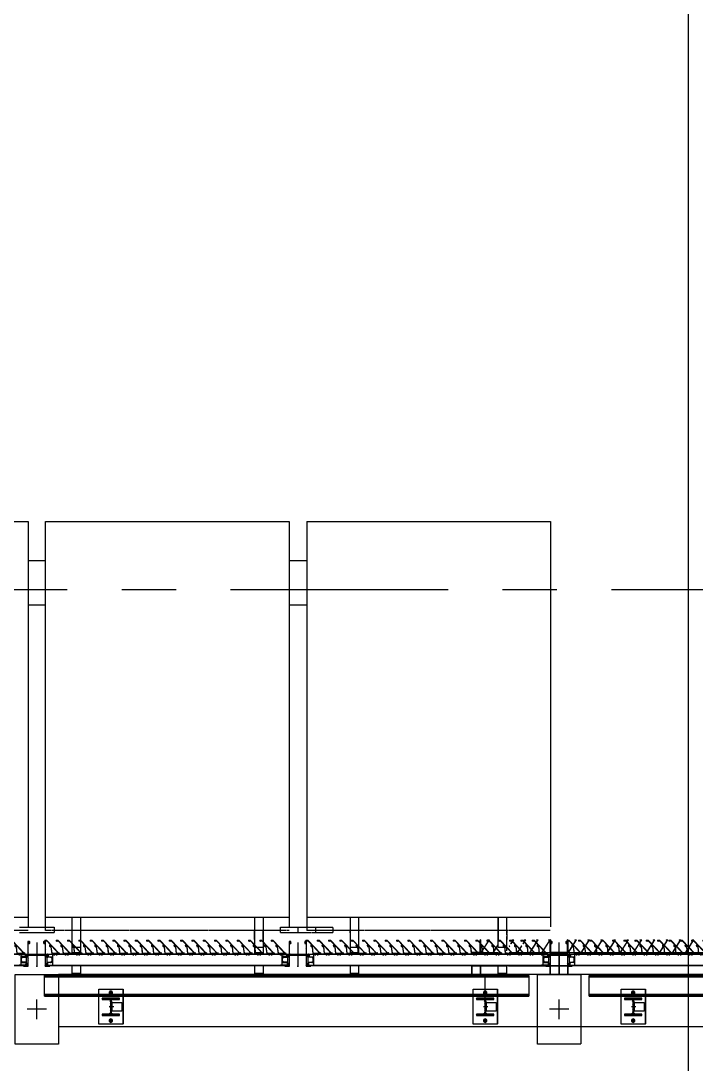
# Model space of a CAD drawing. Header units: millimetres. Extents: x 2519235 to 7246330, y 25937 to 201821.
# Drawn here: x 2649712 to 2653590, y 137270 to 143262 of the extents above; entities that cross this region are included whole.
import ezdxf
from ezdxf.enums import TextEntityAlignment as Align

# ---------------------------------------------------------------- set-up
doc = ezdxf.new("R2010")
doc.units = ezdxf.units.MM
doc.set_wipeout_variables(frame=1)
for name, pattern in [('CENTER', [50.8, 31.75, -6.35, 6.35, -6.35]), ('DXK_LINE_DOT2', [3.9198, 1.9599, -1.9599]), ('HIDDEN2', [4.7625, 3.175, -1.5875]), ('TA_GL_005.00000', [13.75, 5, -1.25, 1.25, -1.25, 5]), ('Xref-PLAN-106.940$0$HIDDEN2', [4.7625, 3.175, -1.5875])]:
    doc.linetypes.add(name, pattern=pattern)
for name, color, linetype in [('000 - 0_HIDE_OBJ_FRAMING_DEF_SUB_1', 7, 'Continuous'), ('000 - 0_SYM_DWG_GRID-BUBBLE_MAIN_COLOR_1', 7, 'Continuous'), ('000 - 0_SYM_DWG_GRIDLINE_MAIN_COLOR_251', 7, 'Continuous'), ('000 - EXISTING_CANOPY_MAIN_COLOR_1', 7, 'Continuous'), ('010 - ASPG_ACCESSORIES_MAIN_COLOR_1', 7, 'Continuous'), ('010 - ASPG_EXTR_DEF_SUB', 7, 'Continuous'), ('010 - ASPG_EXTR_MAIN_COLOR_2', 7, 'Continuous'), ('010 - ASPG_FASTERN_DEF_SUB', 7, 'Continuous'), ('010 - ASPG_FRAMING_CUT_COLOR_4', 7, 'Continuous'), ('010 - ASPG_FRAMING_DEF_SUB', 7, 'Continuous'), ('010 - ASPG_FRAMING_HATCH_', 7, 'Continuous'), ('010 - ASPG_FRAMING_MAIN_COLOR_2', 7, 'Continuous'), ('010 - ASPG_FRAMING_SUB_COLOR_2', 7, 'Continuous'), ('010 - ASPG_FRAMING_WIPEOUT_', 7, 'Continuous'), ('_BOLT-M10', 7, 'Continuous'), ('_C-SC', 7, 'Continuous'), ('_Hatch', 7, 'Continuous'), ('_LOUVER-SB', 7, 'Continuous'), ('A-GENM', 7, 'Continuous'), ('A-GLAZ-CURT', 7, 'Continuous'), ('BOLT & SCREW', 7, 'Continuous'), ('Center Line', 7, 'CENTER'), ('Xref-PLAN-106.940$0$_C400-250', 7, 'Continuous'), ('Xref-PLAN-106.940$0$_Col-BOTTOM', 7, 'Xref-PLAN-106.940$0$HIDDEN2'), ('Xref-PLAN-106.940$0$_PP-Dim', 7, 'Continuous')]:
    doc.layers.add(name, color=color, linetype=linetype)
doc.layers.add('12-GRID', color=7, linetype='CENTER', lineweight=13)
doc.layers.add('SCREW', color=7, linetype='Continuous', lineweight=5)
doc.styles.add('Arial', font='arial.ttf', dxfattribs={"height": 300})
doc.styles.add('TA', font='', dxfattribs={"height": 4.5})
doc.styles.get('TA').set_extended_font_data('Cordia New')
pattern_1 = [(270, (1257419.24324, -520041.6224), (0.65495992507, -1.1344238721), [0.7562825814, -1.5125651628]), (30, (1257419.24324, -520041.6224), (0.65495992936, 1.1344238696), [0.7562825814, -1.5125651628]), (330, (1257419.24324, -520041.6224), (1.30991985442, -2.48e-09), [-1.5125651628, 0.7562825814])]
pattern_2 = [(315, (1257419.4929, -520021.6224), (1.3369313545, 1.3369313545), []), (45, (1257419.4929, -520021.6224), (-1.3369313545, 1.3369313545), [])]
pattern_3 = [(270, (1257419.4425, -520043.9224), (0.65495992507, -1.1344238721), [0.7562825814, -1.5125651628]), (30, (1257419.4425, -520043.9224), (0.65495992936, 1.1344238696), [0.7562825814, -1.5125651628]), (330, (1257419.4425, -520043.9224), (1.30991985442, -2.48e-09), [-1.5125651628, 0.7562825814])]
pattern_4 = [(315, (1257419.1929, -520023.9224), (1.3369313545, 1.3369313545), []), (45, (1257419.1929, -520023.9224), (-1.3369313545, 1.3369313545), [])]

# ---------------------------------------------------------------- blocks, each defined once
blk = doc.blocks.new('*U364')
at = {"color": 7}
for p, q in [((2530.7, -25), (-97.1, -25)), ((-97.1, -144.9), (-97.1, -25)), ((-97.1, -30.1), (2530.7, -30.1)), ((-97.1, -35.4), (2530.7, -35.4)), ((2530.7, -25), (2530.7, -144.9)), ((-97.1, -134.5), (2530.7, -134.5)), ((-97.1, -139.6), (2530.7, -139.6)), ((-97.1, -144.9), (2530.7, -144.9))]:
    blk.add_line(p, q, dxfattribs=at)
at = {"layer": 'Defpoints', "color": 7}
for p, q in [((6.4, -6.4), (-6.4, 6.4)), ((-6.4, -6.4), (6.4, 6.4)), ((0, 0), (0, -144.9))]:
    blk.add_line(p, q, dxfattribs=at)
blk = doc.blocks.new('_C-SC')
at = {"layer": '_Hatch'}
h = blk.add_hatch(dxfattribs=at)
h.set_pattern_fill('STEEL', scale=1.5)
h.set_pattern_definition([(45, (-1941.0177, -2436.031), (-3.367596, 3.367596), []), (45, (-1941.0177, -2433.6497), (-3.367596, 3.367596), [])])
h.paths.add_polyline_path([(3, 67), (3, 3, 0.414214), (13, -7), (50, -7), (50, -15), (-50, -15), (-50, -7), (-13, -7, 0.414214), (-3, 3), (-3, 67, 0.414214), (-13, 77), (-50, 77), (-50, 85), (50, 85), (50, 77), (13, 77, 0.414214)])
at = {"color": 7, "linetype": 'Continuous'}
for p, q in [((70, 135), (-70, 135)), ((-70, 135), (-70, -25)), ((70, 135), (70, -25))]:
    blk.add_line(p, q, dxfattribs=at)
at = {"color": 7, "linetype": 'DXK_LINE_DOT2'}
for p, q in [((-70, 135), (-70, -25)), ((70, 135), (-70, 135)), ((70, -25), (70, 135))]:
    blk.add_line(p, q, dxfattribs=at)
at = {"color": 7, "linetype": 'HIDDEN2'}
for p, q in [((-70, -25), (-70, -65)), ((-70, -30.1), (-70, -65)), ((70, -65), (70, -25)), ((70, -30.1), (70, -65)), ((-70, -65), (70, -65)), ((-70, -65), (70, -65))]:
    blk.add_line(p, q, dxfattribs=at)
at = {"color": 7}
blk.add_lwpolyline([(-50, 85), (50, 85), (50, 77), (13, 77, 0.414214), (3, 67), (3, 3, 0.414214), (13, -7), (50, -7), (50, -15), (-50, -15), (-50, -7), (-13, -7, 0.414214), (-3, 3), (-3, 67, 0.414214), (-13, 77), (-50, 77)], format="xyb", close=True, dxfattribs=at)
for points in [[(63, 60), (3, 60), (3, 10), (63, 10)], [(63, 60), (8, 60), (8, 10), (63, 10)]]:
    blk.add_lwpolyline(points, close=True, dxfattribs=at)
at = {"layer": '_BOLT-M10', "color": 7}
for p, q in [((0, 128.1), (0, 101.9)), ((-11.7, 115), (11.7, 115)), ((16, 35), (-10, 35)), ((3, 42), (-3, 42)), ((3, 28), (-3, 28)), ((8, 42), (3, 42)), ((8, 28), (3, 28))]:
    blk.add_line(p, q, dxfattribs=at)
blk.add_lwpolyline([(-8, 110.4), (0, 105.8), (8, 110.4), (8, 119.6), (0, 124.2), (-8, 119.6)], close=True, dxfattribs=at)
for radius in [10, 6.93]:
    blk.add_circle((0, 115), radius, dxfattribs=at)
at = {"layer": 'Defpoints', "color": 7}
for p, q in [((6.4, -6.4), (-6.4, 6.4)), ((-6.4, -6.4), (6.4, 6.4))]:
    blk.add_line(p, q, dxfattribs=at)
at = {"layer": 'Defpoints', "color": 7, "linetype": 'HIDDEN2'}
for p, q in [((-11.7, -45), (11.7, -45)), ((0, -58.1), (0, -31.9))]:
    blk.add_line(p, q, dxfattribs=at)
blk.add_lwpolyline([(-8, -40.4), (0, -35.8), (8, -40.4), (8, -49.6), (0, -54.2), (-8, -49.6)], close=True, dxfattribs=at)
for radius in [10, 6.93]:
    blk.add_circle((0, -45), radius, dxfattribs=at)
blk = doc.blocks.new('DPA_CP_Entrance Louver Grill Vertical - Louver Grill Vertical Z-27946342-ENTRANCE 1 - LOWER ROOF LEVEL PLAN')
at = {"layer": '000 - 0_HIDE_OBJ_FRAMING_DEF_SUB_1', "color": 7, "lineweight": 35}
for p, q in [((-700, 200), (-702, 200)), ((-702, 200), (-702, 127)), ((-700, 125), (-700, 200)), ((702, 200), (700, 200)), ((700, 200), (700, 125)), ((702, 127), (702, 200)), ((-702, 127), (-750, 127)), ((-750, 127), (-750, 125)), ((-750, 125), (-700, 125)), ((700, 125), (750, 125)), ((750, 127), (702, 127)), ((750, 125), (750, 127)), ((-700, 50), (-750, 50)), ((-750, 50), (-750, 0.1)), ((-700, 0.1), (-700, 50)), ((750, 50), (700, 50)), ((700, 50), (700, 0)), ((700, 0), (750, 0)), ((750, 0), (750, 50))]:
    blk.add_line(p, q, dxfattribs=at)
at = {"layer": '000 - 0_HIDE_OBJ_FRAMING_DEF_SUB_1', "color": 7}
for p, q in [((-750, 50), (-750, 125)), ((750, 125), (-750, 125)), ((750, 125), (750, 50)), ((750, 50), (-750, 50))]:
    blk.add_line(p, q, dxfattribs=at)
blk = doc.blocks.new('DPA_CP_Entrance Louver Grill Vertical - Louver Grill Vertical Z-27954336-ENTRANCE 1 - LOWER ROOF LEVEL PLAN')
at = {"layer": '000 - 0_HIDE_OBJ_FRAMING_DEF_SUB_1', "color": 7}
for p, q in [((-200, 200), (-202, 200)), ((-202, 200), (-202, 127)), ((-202, 127), (-202, 200)), ((-202, 200), (-200, 200)), ((-200, 125), (-200, 200)), ((-200, 200), (-200, 125)), ((202, 200), (200, 200)), ((200, 200), (200, 125)), ((200, 125), (200, 200)), ((200, 200), (202, 200)), ((202, 127), (202, 200)), ((202, 200), (202, 127)), ((-202, 127), (-250, 127)), ((-250, 127), (-250, 125)), ((-250, 125), (-250, 127)), ((-250, 127), (-202, 127)), ((-250, 125), (-200, 125)), ((-200, 125), (-250, 125)), ((-250, 50), (-250, 125)), ((-250, 125), (-250, 50)), ((-99.2, 125), (-250, 125)), ((-99.2, 125), (-250, 125)), ((-250, 50), (-250, 125)), ((-250, 125), (-250, 50)), ((-99.2, 125), (-250, 125)), ((-99.2, 125), (-250, 125)), ((250, 125), (-36.3, 125)), ((250, 125), (-36.3, 125)), ((250, 125), (-36.3, 125)), ((250, 125), (-36.3, 125)), ((200, 125), (250, 125)), ((250, 125), (200, 125)), ((250, 127), (202, 127)), ((202, 127), (250, 127)), ((250, 125), (250, 127)), ((250, 127), (250, 125)), ((250, 50), (250, 125)), ((250, 125), (250, 50)), ((250, 50), (250, 125)), ((250, 125), (250, 50)), ((-250, 50), (-250, 0)), ((-200, 50), (-250, 50)), ((-250, 50), (-200, 50)), ((-250, 0), (-250, 50)), ((-250, 50), (-99.2, 50)), ((-99.2, 50), (-250, 50)), ((-250, 50), (-49.2, 50)), ((-49.2, 50), (-250, 50)), ((-250, 0), (-200, 0)), ((-200, 0), (-250, 0)), ((-200, 0), (-200, 50)), ((-200, 50), (-200, 0)), ((-39.2, 50), (250, 50)), ((250, 50), (-39.2, 50)), ((-39.2, 50), (250, 50)), ((250, 50), (-39.2, 50)), ((200, 50), (200, 0)), ((250, 50), (200, 50)), ((200, 50), (250, 50)), ((200, 0), (200, 50)), ((200, 0), (250, 0)), ((250, 0), (200, 0)), ((250, 0), (250, 50)), ((250, 50), (250, 0))]:
    blk.add_line(p, q, dxfattribs=at)
blk = doc.blocks.new('DPA_CP_Entrance Louver Grill Vertical - Louver Grill Vertical Z-27954203-ENTRANCE 1 - LOWER ROOF LEVEL PLAN')
at = {"layer": '000 - 0_HIDE_OBJ_FRAMING_DEF_SUB_1', "color": 7}
for p, q in [((-750, 127), (-750, 125)), ((-750, 125), (-750, 127)), ((-750, 125), (-744, 125)), ((-744, 125), (-750, 125)), ((-750, 50), (-750, 125)), ((-750, 125), (-750, 50)), ((-744, 125), (-750, 125)), ((-744, 125), (-750, 125)), ((-750, 50), (-750, 125)), ((-750, 125), (-750, 50)), ((-744, 125), (-750, 125)), ((-744, 125), (-750, 125)), ((-750, 50), (-750, 0)), ((-750, 0), (-750, 50))]:
    blk.add_line(p, q, dxfattribs=at)
blk = doc.blocks.new('GM_Louver Grill Vertical Z1 - Z Profile-27954269-ENTRANCE 1 - LOWER ROOF LEVEL PLAN')
at = {"layer": '000 - 0_HIDE_OBJ_FRAMING_DEF_SUB_1', "color": 7, "lineweight": 9}
for p, q in [((46.4, 73), (0.1, 0)), ((0.1, 0), (46.4, 73)), ((3.7, 2), (50, 75)), ((50, 75), (3.7, 2)), ((50, 75), (40, 75)), ((40, 75), (40, 73)), ((40, 73), (40, 75)), ((40, 75), (50, 75)), ((40, 73), (46.4, 73)), ((46.4, 73), (40, 73)), ((0.1, 0), (30, 0)), ((30, 0), (0.1, 0)), ((30, 2), (3.7, 2)), ((3.7, 2), (30, 2)), ((30, 0), (30, 2)), ((30, 2), (30, 0))]:
    blk.add_line(p, q, dxfattribs=at)
blk = doc.blocks.new('GM_Louver Grill Vertical Z1 - Z Profile-V106-ENTRANCE 1 - LOWER ROOF LEVEL PLAN')
at = {"layer": '000 - 0_HIDE_OBJ_FRAMING_DEF_SUB_1', "color": 7, "lineweight": 9}
for p, q in [((46.4, 73), (32.3, 50.9)), ((32.3, 50.9), (46.4, 73)), ((34.7, 50.9), (50, 75)), ((50, 75), (34.7, 50.9)), ((50, 75), (40, 75)), ((40, 75), (40, 73)), ((40, 73), (40, 75)), ((40, 75), (50, 75)), ((40, 73), (46.4, 73)), ((46.4, 73), (40, 73)), ((24.7, 38.9), (0.1, 0)), ((0.1, 0), (24.7, 38.9)), ((0.1, 0), (30, 0)), ((30, 0), (0.1, 0)), ((3.7, 2), (27.1, 38.9)), ((27.1, 38.9), (3.7, 2)), ((30, 2), (3.7, 2)), ((3.7, 2), (30, 2)), ((30, 0), (30, 2)), ((30, 2), (30, 0))]:
    blk.add_line(p, q, dxfattribs=at)
blk = doc.blocks.new('GM_Louver Grill Vertical Z1 - Z Profile-V107-ENTRANCE 1 - LOWER ROOF LEVEL PLAN')
at = {"layer": '000 - 0_HIDE_OBJ_FRAMING_DEF_SUB_1', "color": 7, "lineweight": 9}
for p, q in [((46.4, 73), (32.3, 50.9)), ((32.3, 50.9), (46.4, 73)), ((34.7, 50.9), (50, 75)), ((50, 75), (34.7, 50.9)), ((50, 75), (40, 75)), ((40, 75), (40, 73)), ((40, 73), (40, 75)), ((40, 75), (50, 75)), ((40, 73), (46.4, 73)), ((46.4, 73), (40, 73)), ((23.7, 33.5), (27.1, 38.9)), ((24.7, 38.9), (23.7, 37.2)), ((23.7, 37.2), (24.7, 38.9)), ((27.1, 38.9), (23.7, 33.5)), ((30, 2), (23.7, 2)), ((23.7, 2), (30, 2)), ((23.7, 0), (30, 0)), ((30, 0), (23.7, 0)), ((30, 0), (30, 2)), ((30, 2), (30, 0))]:
    blk.add_line(p, q, dxfattribs=at)
blk = doc.blocks.new('GM_Louver Grill Vertical Z1 - Z Profile-V108-ENTRANCE 1 - LOWER ROOF LEVEL PLAN')
at = {"layer": '000 - 0_HIDE_OBJ_FRAMING_DEF_SUB_1', "color": 7, "lineweight": 9}
for p, q in [((30.8, 48.5), (0.1, 0)), ((0.1, 0), (30.8, 48.5)), ((0.1, 0), (30, 0)), ((30, 0), (0.1, 0)), ((3.7, 2), (30.8, 44.8)), ((30.8, 44.8), (3.7, 2)), ((30, 2), (3.7, 2)), ((3.7, 2), (30, 2)), ((30, 0), (30, 2)), ((30, 2), (30, 0))]:
    blk.add_line(p, q, dxfattribs=at)
blk = doc.blocks.new('GM_Louver Grill Vertical Z1 - Z Profile-27946408-ENTRANCE 1 - LOWER ROOF LEVEL PLAN')
at = {"layer": '000 - 0_HIDE_OBJ_FRAMING_DEF_SUB_1', "color": 7, "lineweight": 9}
for p, q in [((46.4, 73), (0.1, 0)), ((3.7, 2), (50, 75)), ((50, 75), (40, 75)), ((40, 75), (40, 73)), ((40, 73), (46.4, 73)), ((0.1, 0), (30, 0)), ((30, 2), (3.7, 2)), ((30, 0), (30, 2))]:
    blk.add_line(p, q, dxfattribs=at)
blk = doc.blocks.new('A$C7e7c92b9')
at = {"layer": 'A-GENM', "color": 7, "lineweight": 9, "rotation": 180}
for p in [(126795.2, 9933.5), (126870.2, 9933.5), (126945.2, 9933.5), (127020.2, 9933.5), (127095.2, 9933.5), (127170.2, 9933.5), (127245.2, 9933.5), (127320.2, 9933.5), (127395.2, 9933.5), (127470.2, 9933.5)]:
    blk.add_blockref('GM_Louver Grill Vertical Z1 - Z Profile-27946408-ENTRANCE 1 - LOWER ROOF LEVEL PLAN', p, dxfattribs=at)
at = {"layer": 'A-GENM', "color": 7, "rotation": 180}
for name, p in [('GM_Louver Grill Vertical Z1 - Z Profile-27954269-ENTRANCE 1 - LOWER ROOF LEVEL PLAN', (127620.2, 9933.5)), ('GM_Louver Grill Vertical Z1 - Z Profile-27954269-ENTRANCE 1 - LOWER ROOF LEVEL PLAN', (127690.2, 9933.5)), ('GM_Louver Grill Vertical Z1 - Z Profile-V106-ENTRANCE 1 - LOWER ROOF LEVEL PLAN', (127760.2, 9933.5)), ('GM_Louver Grill Vertical Z1 - Z Profile-V107-ENTRANCE 1 - LOWER ROOF LEVEL PLAN', (127830.2, 9933.5)), ('GM_Louver Grill Vertical Z1 - Z Profile-V108-ENTRANCE 1 - LOWER ROOF LEVEL PLAN', (127900.2, 9933.5)), ('GM_Louver Grill Vertical Z1 - Z Profile-27954269-ENTRANCE 1 - LOWER ROOF LEVEL PLAN', (127970.2, 9933.5))]:
    blk.add_blockref(name, p, dxfattribs=at)
at = {"layer": 'A-GLAZ-CURT', "color": 7, "rotation": 180}
for name, p in [('DPA_CP_Entrance Louver Grill Vertical - Louver Grill Vertical Z-27946342-ENTRANCE 1 - LOWER ROOF LEVEL PLAN', (126770.2, 10058.5)), ('DPA_CP_Entrance Louver Grill Vertical - Louver Grill Vertical Z-27954203-ENTRANCE 1 - LOWER ROOF LEVEL PLAN', (126770.2, 10058.5)), ('DPA_CP_Entrance Louver Grill Vertical - Louver Grill Vertical Z-27954336-ENTRANCE 1 - LOWER ROOF LEVEL PLAN', (127770.2, 10058.5))]:
    blk.add_blockref(name, p, dxfattribs=at)
blk = doc.blocks.new('Xref-PLAN-106.940$0$_C400-250')
at = {"color": 7}
blk.add_lwpolyline([(125, 0), (125, -400), (-125, -400), (-125, 0)], close=True, dxfattribs=at)
at = {"layer": 'Defpoints', "color": 7}
for p, q in [((0, -144.1), (0, -255.9)), ((-55.9, -200), (55.9, -200))]:
    blk.add_line(p, q, dxfattribs=at)
blk = doc.blocks.new('Xref-PLAN-106.940')
at = {"layer": 'Xref-PLAN-106.940$0$_PP-Dim', "color": 7}
for p, q in [((124644.2, 10358.4), (130394.2, 10358.4)), ((124644.2, 10058.4), (130394.2, 10058.4))]:
    blk.add_line(p, q, dxfattribs=at)
at = {"layer": 'Xref-PLAN-106.940$0$_C400-250', "color": 7}
blk.add_blockref('Xref-PLAN-106.940$0$_C400-250', (130519.2, 10458.4), dxfattribs=at)
at = {"layer": 'Xref-PLAN-106.940$0$_Col-BOTTOM', "color": 7}
blk.add_blockref('Xref-PLAN-106.940$0$_C400-250', (127519.2, 10458.4), dxfattribs=at)
blk = doc.blocks.new('*U413')
at = {"color": 7}
for p, q in [((2530.7, -25), (-250, -25)), ((-250, -144.9), (-250, -25)), ((-250, -30.1), (2530.7, -30.1)), ((-250, -35.4), (2530.7, -35.4)), ((2530.7, -25), (2530.7, -144.9)), ((-250, -134.5), (2530.7, -134.5)), ((-250, -139.6), (2530.7, -139.6)), ((-250, -144.9), (2530.7, -144.9))]:
    blk.add_line(p, q, dxfattribs=at)
at = {"layer": 'Defpoints', "color": 7}
for p, q in [((6.4, -6.4), (-6.4, 6.4)), ((-6.4, -6.4), (6.4, 6.4)), ((0, 0), (0, -144.9))]:
    blk.add_line(p, q, dxfattribs=at)
blk = doc.blocks.new('A$C53fc0519')
at = {"layer": '000 - EXISTING_CANOPY_MAIN_COLOR_1', "color": 7}
for p, q in [((10500, -13147.9), (10550, -13147.9)), ((10500, -13147.9), (10500, -13275)), ((10500, -13153.4), (10550, -13153.4)), ((10550, -13147.9), (10550, -13252)), ((11350, -13147.9), (11400, -13147.9)), ((11350, -13147.9), (11350, -13475)), ((11350, -13153.4), (11400, -13153.4)), ((11400, -13475), (11400, -13147.9)), ((11900, -13147.9), (11950, -13147.9)), ((11900, -13475), (11900, -13147.9)), ((11900, -13153.4), (11950, -13153.4)), ((11950, -13475), (11950, -13147.9)), ((13000, -13147.9), (12950, -13147.9)), ((12950, -13475), (12950, -13147.9)), ((12950, -13153.4), (13000, -13153.4)), ((13000, -13475), (13000, -13147.9)), ((10500, -13283), (10500, -13367)), ((11350, -13272.9), (11400, -13272.9)), ((11900, -13272.9), (11950, -13272.9)), ((12950, -13272.9), (13000, -13272.9)), ((10500, -13302.9), (10550, -13302.9)), ((10500, -13384), (10500, -13349.1)), ((10550, -13302.9), (10550, -13475)), ((10550, -13347.1), (10550, -13400)), ((10550, -13400), (10550, -13347.1)), ((11350, -13302.9), (11400, -13302.9)), ((11350, -13348.3), (11350, -13400)), ((11400, -13384), (11400, -13349.1)), ((11900, -13302.9), (11950, -13302.9)), ((11900, -13347.1), (11900, -13400)), ((11950, -13348.3), (11950, -13400)), ((12950, -13302.9), (13000, -13302.9)), ((12950, -13400), (12950, -13347.1)), ((13000, -13400), (13000, -13348.3)), ((10250, -15750), (10250, -13422.1)), ((10250.8, -13400), (10264.9, -13400)), ((10267.2, -13400), (10339.9, -13400)), ((10342.2, -13400), (10414.9, -13400)), ((10400, -13400), (10414.9, -13400)), ((10417.2, -13400), (10489.9, -13400)), ((10417.2, -13400), (10489.9, -13400)), ((10492.2, -13400), (10500, -13400)), ((10492.2, -13400), (10564.9, -13400)), ((10500, -13375), (10500, -13475)), ((10500, -13400), (10500, -13387.8)), ((10550, -13475), (10550, -13402.9)), ((10567.2, -13400), (10639.9, -13400)), ((10642.2, -13400), (10714.9, -13400)), ((10717.2, -13400), (10789.9, -13400)), ((10792.2, -13400), (10864.9, -13400)), ((10867.2, -13400), (10939.9, -13400)), ((10942.2, -13400), (11014.9, -13400)), ((11017.2, -13400), (11089.9, -13400)), ((11092.2, -13400), (11164.9, -13400)), ((11167.2, -13400), (11239.9, -13400)), ((11242.2, -13400), (11314.9, -13400)), ((11317.2, -13400), (11389.9, -13400)), ((11392.2, -13400), (11464.9, -13400)), ((11400, -13387.8), (11400, -13400)), ((11467.2, -13400), (11539.9, -13400)), ((11546.2, -13390), (11500, -13390)), ((11500, -13417.3), (11500, -13390)), ((11500, -13417.3), (11528.9, -13417.3)), ((11531.2, -13417.3), (11603.9, -13417.3)), ((11542.2, -13400), (11614.9, -13400)), ((11621.2, -13390), (11548.6, -13390)), ((11600, -13420), (11600, -13390)), ((11602.2, -13420), (11600, -13420)), ((11650.9, -13420), (11604.6, -13420)), ((11606.2, -13417.3), (11651, -13417.3)), ((11617.2, -13400), (11650, -13400)), ((11650.8, -13390), (11623.6, -13390)), ((11650, -15750), (11650, -13400)), ((11748.8, -13390), (11652.8, -13390)), ((11652.8, -13417.3), (11700, -13417.3)), ((11748.8, -13420), (11652.8, -13420)), ((11700, -13390), (11700, -13417.3)), ((11750, -15750), (11750, -13422.1)), ((11771.2, -13390), (11750.8, -13390)), ((11750.8, -13400), (11764.9, -13400)), ((11752.2, -13420), (11750.8, -13420)), ((11800, -13420), (11754.6, -13420)), ((11767.2, -13400), (11839.9, -13400)), ((11800, -13390), (11773.6, -13390)), ((11800, -13390), (11800, -13420)), ((11842.2, -13400), (11914.9, -13400)), ((11917.2, -13400), (11989.9, -13400)), ((11992.2, -13400), (12064.9, -13400)), ((12067.2, -13400), (12139.9, -13400)), ((12142.2, -13400), (12214.9, -13400)), ((12217.2, -13400), (12289.9, -13400)), ((12292.2, -13400), (12364.9, -13400)), ((12367.2, -13400), (12439.9, -13400)), ((12442.2, -13400), (12514.9, -13400)), ((12517.2, -13400), (12589.9, -13400)), ((12592.2, -13400), (12664.9, -13400)), ((12667.2, -13400), (12739.9, -13400)), ((12742.2, -13400), (12814.9, -13400)), ((12817.2, -13400), (12889.9, -13400)), ((12892.2, -13400), (12964.9, -13400)), ((12967.2, -13400), (13039.9, -13400)), ((13042.2, -13400), (13114.9, -13400)), ((13121.2, -13390), (13100, -13390)), ((13100, -13420), (13100, -13390)), ((13102.2, -13420), (13100, -13420)), ((13150.9, -13420), (13104.6, -13420)), ((13117.2, -13400), (13150, -13400)), ((13150.8, -13390), (13123.6, -13390)), ((13150, -13400), (13150, -15750)), ((13248.8, -13390), (13152.8, -13390)), ((13248.8, -13420), (13152.8, -13420)), ((13250, -15750), (13250, -13422.1)), ((13271.2, -13390), (13250.8, -13390)), ((13250.8, -13400), (13264.9, -13400)), ((13252.2, -13420), (13250.8, -13420)), ((13300, -13420), (13254.6, -13420)), ((13267.2, -13400), (13339.9, -13400)), ((13300, -13390), (13273.6, -13390)), ((10250, -13475), (11650, -13475)), ((11750, -13475), (13150, -13475)), ((13250, -13475), (14650, -13475)), ((11750, -15270.4), (11650, -15270.4)), ((11750, -15270.4), (11650, -15270.4)), ((11700, -15270.4), (11650, -15270.4)), ((13250, -15270.4), (13150, -15270.4)), ((13250, -15270.4), (13150, -15270.4)), ((11750, -15525), (11650, -15525)), ((13250, -15525), (13150, -15525)), ((11650, -15750), (10250, -15750)), ((13150, -15750), (11750, -15750)), ((14650, -15750), (13250, -15750))]:
    blk.add_line(p, q, dxfattribs=at)
blk = doc.blocks.new('*U1096')
at = {"layer": '000 - 0_SYM_DWG_GRIDLINE_MAIN_COLOR_251', "color": 7, "linetype": 'ByBlock', "ltscale": 5}
blk.add_line((2, 0), (-866, 0), dxfattribs=at)
at = {"color": 7, "style": 'TA', "flags": 1}
blk.add_attdef('LOCATION', (6, -6), '', height=4.5, rotation=270, dxfattribs=at)
at = {"layer": '000 - 0_SYM_DWG_GRID-BUBBLE_MAIN_COLOR_1', "color": 7, "style": 'Arial'}
blk.add_attdef('GRID-HEAD', text='', height=4, rotation=180, dxfattribs=at).set_placement((22, 0), align=Align.MIDDLE_CENTER)
blk = doc.blocks.new('W-1-PP17-ENT1_REV02_20260415-161303_PP17_ENT1_MAIN_DIMS_PL')
at = {"layer": '000 - 0_SYM_DWG_GRIDLINE_MAIN_COLOR_251', "color": 7, "linetype": 'TA_GL_005.00000', "xscale": 50, "yscale": 50, "zscale": 50, "rotation": 180}
blk.add_blockref('*U1096', (-18300, -15410), dxfattribs=at)
blk = doc.blocks.new('A$C6d15e31b')
at = {"color": 7}
for name, p in [('W-1-PP17-ENT1_REV02_20260415-161303_PP17_ENT1_MAIN_DIMS_PL', (0, 0)), ('Xref-PLAN-106.940', (-135619.3, -23258.4))]:
    blk.add_blockref(name, p, dxfattribs=at)
at = {"layer": '000 - 0_HIDE_OBJ_FRAMING_DEF_SUB_1', "color": 7}
blk.add_blockref('A$C7e7c92b9', (-135619.3, -23258.4), dxfattribs=at)
at = {"layer": '000 - EXISTING_CANOPY_MAIN_COLOR_1', "color": 7}
blk.add_blockref('A$C53fc0519', (-18300, -52.1), dxfattribs=at)
at = {"layer": '_C-SC', "color": 7, "xscale": -1}
for p in [(-8525.2, -13050), (-7675.2, -13050), (-5525.2, -13050)]:
    blk.add_blockref('_C-SC', p, dxfattribs=at)
at = {"layer": '_LOUVER-SB', "color": 7}
for name, p in [('*U364', (-10802.9, -13050)), ('*U413', (-7675.2, -13050))]:
    blk.add_blockref(name, p, dxfattribs=at)
blk = doc.blocks.new('*U2952')
at = {"layer": '12-GRID', "color": 7, "linetype": 'CENTER'}
for p, q in [((0, -6.2), (0, 2.2)), ((-4.2, -2), (4.2, -2))]:
    blk.add_line(p, q, dxfattribs=at)
at = {"layer": 'BOLT & SCREW', "color": 7}
for p, q in [((-0.6, -1.8), (-1.8, -1.6)), ((-0.6, -2.2), (-1.8, -2.4)), ((-0.5, -1.8), (-0.9, -1.6)), ((-0.5, -2.2), (-0.9, -2.4)), ((-0.2, -1.4), (-0.4, -0.2)), ((-0.2, -1.5), (-0.4, -1.1)), ((-0.2, -2.5), (-0.4, -2.9)), ((-0.2, -2.6), (-0.4, -3.8)), ((0.2, -1.4), (0.4, -0.2)), ((0.2, -1.5), (0.4, -1.1)), ((0.4, -2.9), (0.2, -2.5)), ((0.2, -2.6), (0.4, -3.8)), ((0.5, -1.8), (0.9, -1.6)), ((0.5, -2.2), (0.9, -2.4)), ((0.6, -1.8), (1.8, -1.6)), ((0.6, -2.2), (1.8, -2.4))]:
    blk.add_line(p, q, dxfattribs=at)
for points in [[(-1.8, -1.6), (-0.9, -1.6, 0.414214), (-0.4, -1.1), (-0.4, -0.2), (0.4, -0.2), (0.4, -1.1, 0.414214), (0.9, -1.6), (1.8, -1.6), (1.8, -2.4), (0.9, -2.4, 0.414214), (0.4, -2.9), (0.4, -3.8), (-0.4, -3.8), (-0.4, -2.9, 0.414214), (-0.9, -2.4), (-1.8, -2.4)], [(0.2, -2.5, -0.414214), (0.5, -2.2), (0.6, -2.2), (0.6, -1.8), (0.5, -1.8, -0.414214), (0.2, -1.5), (0.2, -1.4), (-0.2, -1.4), (-0.2, -1.5, -0.414214), (-0.5, -1.8), (-0.6, -1.8), (-0.6, -2.2), (-0.5, -2.2, -0.414214), (-0.2, -2.5), (-0.2, -2.6), (0.2, -2.6)]]:
    blk.add_lwpolyline(points, format="xyb", close=True, dxfattribs=at)
blk.add_circle((0, -2), 3.5, dxfattribs=at)
blk = doc.blocks.new('000_ASPG_TYP_FILES_20260218-010703_FRAME_EXTR_')
at = {"layer": '010 - ASPG_FRAMING_HATCH_'}
h = blk.add_hatch(dxfattribs=at)
h.set_pattern_fill('ANSI32', scale=0.1, angle=180)
edge = h.paths.add_edge_path()
edge.add_line((2, 16), (2, 2))
edge.add_line((2, 2), (39.7, 2))
edge.add_arc((39.7, 1.7), 0.3, 0, 90, ccw=False)
edge.add_line((40, 1.7), (40, 0.3))
edge.add_arc((39.7, 0.3), 0.3, -90, 0, ccw=False)
edge.add_line((39.7, 0), (0.3, 0))
edge.add_arc((0.3, 0.3), 0.3, 180, 270, ccw=False)
edge.add_line((0, 0.3), (0, 17.7))
edge.add_arc((0.3, 17.7), 0.3, 90, 180, ccw=False)
edge.add_line((0.3, 18), (22.6, 18))
edge.add_arc((22.6, 18.5), 0.5, 270, 380.20955)
edge.add_arc((26.2, 19.8), 3.35, 182.06379, 200.20955, ccw=False)
edge.add_arc((23.6, 19.7), 0.76, 2.06379, 182.06379, ccw=False)
edge.add_arc((26.2, 19.8), 1.83, 182.06379, 447.93621)
edge.add_arc((26.3, 22.4), 0.76, 87.93621, 267.93621, ccw=False)
edge.add_arc((26.2, 19.8), 3.35, 69.79045, 87.93621, ccw=False)
edge.add_arc((27.5, 23.4), 0.5, 249.79045, 360)
edge.add_line((28, 23.4), (28, 26.7))
edge.add_line((28, 26.7), (28.5, 27.2))
edge.add_line((28.5, 27.2), (28, 27.7))
edge.add_line((28, 27.7), (28, 38.6))
edge.add_line((28, 38.6), (28.5, 39.1))
edge.add_line((28.5, 39.1), (28, 39.6))
edge.add_line((28, 39.6), (28, 42.9))
edge.add_arc((27.5, 42.9), 0.5, 0, 110.20955)
edge.add_arc((26.2, 46.5), 3.35, 272.06379, 290.20955, ccw=False)
edge.add_arc((26.3, 43.9), 0.76, 92.06379, 272.06379, ccw=False)
edge.add_arc((26.2, 46.5), 1.83, 272.06379, 537.93621)
edge.add_arc((23.6, 46.6), 0.76, 177.93621, 357.93621, ccw=False)
edge.add_arc((26.2, 46.5), 3.35, 159.79045, 177.93621, ccw=False)
edge.add_arc((22.6, 47.8), 0.5, 339.79045, 450)
edge.add_line((22.6, 48.3), (0.3, 48.3))
edge.add_arc((0.3, 48.6), 0.3, 180, 270, ccw=False)
edge.add_line((0, 48.6), (0, 60))
edge.add_arc((0.3, 60), 0.3, 90, 180, ccw=False)
edge.add_line((0.3, 60.3), (5, 60.3))
edge.add_line((5, 60.3), (5, 65))
edge.add_arc((5.3, 65), 0.3, 90, 180, ccw=False)
edge.add_line((5.3, 65.3), (30, 65.3))
edge.add_line((30, 65.3), (30, 63.6))
edge.add_arc((29.7, 63.6), 0.3, -90, 0, ccw=False)
edge.add_line((29.7, 63.3), (7.3, 63.3))
edge.add_arc((7.3, 63), 0.3, 90, 180)
edge.add_line((7, 63), (7, 58.3))
edge.add_line((7, 58.3), (2.3, 58.3))
edge.add_arc((2.3, 58), 0.3, 90, 180)
edge.add_line((2, 58), (2, 50.6))
edge.add_arc((2.3, 50.6), 0.3, 180, 270)
edge.add_line((2.3, 50.3), (29.7, 50.3))
edge.add_arc((29.7, 50), 0.3, 0, 90, ccw=False)
edge.add_line((30, 50), (30, 26.7))
edge.add_line((30, 26.7), (30, 16.3))
edge.add_arc((29.7, 16.3), 0.3, -90, 0, ccw=False)
edge.add_line((29.7, 16), (2, 16))
at = {"layer": '010 - ASPG_FRAMING_CUT_COLOR_4', "color": 7}
blk.add_lwpolyline([(2, 16), (2, 2), (39.7, 2, -0.414214), (40, 1.7), (40, 0.3, -0.414214), (39.7, 0), (0.3, 0, -0.414214), (0, 0.3), (0, 17.7, -0.414214), (0.3, 18), (22.6, 18, 0.52173), (23, 18.7, -0.079342), (22.8, 19.7, -1), (24.3, 19.8, 2.296346), (26.2, 21.7, -1), (26.3, 23.2, -0.079342), (27.3, 23, 0.52173), (28, 23.4), (28, 26.7), (28.5, 27.2), (28, 27.7), (28, 38.6), (28.5, 39.1), (28, 39.6), (28, 42.9, 0.52173), (27.3, 43.3, -0.079342), (26.3, 43.1, -1), (26.2, 44.6, 2.296346), (24.3, 46.5, -1), (22.8, 46.6, -0.079342), (23, 47.6, 0.52173), (22.6, 48.3), (0.3, 48.3, -0.414214), (0, 48.6), (0, 60, -0.414214), (0.3, 60.3), (5, 60.3), (5, 65, -0.414214), (5.3, 65.3), (30, 65.3), (30, 63.6, -0.414214), (29.7, 63.3), (7.3, 63.3, 0.414214), (7, 63), (7, 58.3), (2.3, 58.3, 0.414214), (2, 58), (2, 50.6, 0.414214), (2.3, 50.3), (29.7, 50.3, -0.414214), (30, 50), (30, 26.7), (30, 16.3, -0.414214), (29.7, 16)], format="xyb", close=True, dxfattribs=at)
at = {"color": 7}
for p in [(26.2, 48.5), (26.2, 21.8)]:
    blk.add_blockref('*U2952', p, dxfattribs=at)
blk = doc.blocks.new('*U2949')
at = {"layer": '010 - ASPG_FRAMING_HATCH_', "transparency": 33554585}
h = blk.add_hatch(dxfattribs=at)
h.set_pattern_fill('ANSI32', scale=0.25)
edge = h.paths.add_edge_path()
edge.add_line((2, -50), (2, -75))
edge.add_line((2, -75), (0, -75))
edge.add_line((0, -75), (0, -49))
edge.add_arc((1, -49), 1, 90, 180, ccw=False)
edge.add_line((1, -48), (63, -48))
edge.add_arc((63, -47), 1, 270, 360)
edge.add_line((64, -47), (64, 47))
edge.add_arc((63, 47), 1, 0, 90)
edge.add_line((63, 48), (1, 48))
edge.add_arc((1, 49), 1, 180, 270, ccw=False)
edge.add_line((0, 49), (0, 75))
edge.add_line((0, 75), (2, 75))
edge.add_line((2, 75), (2, 50))
edge.add_line((2, 50), (141, 50))
edge.add_line((141, 50), (141, 41))
edge.add_arc((140, 41), 1, 270, 360, ccw=False)
edge.add_line((140, 40), (132, 40))
edge.add_arc((132, 41), 1, 180, 270, ccw=False)
edge.add_line((131, 41), (131, 47))
edge.add_arc((130, 47), 1, 0, 90)
edge.add_line((130, 48), (67, 48))
edge.add_arc((67, 47), 1, 90, 180)
edge.add_line((66, 47), (66, -47))
edge.add_arc((67, -47), 1, 180, 270)
edge.add_line((67, -48), (130, -48))
edge.add_arc((130, -47), 1, 270, 360)
edge.add_line((131, -47), (131, -41))
edge.add_arc((132, -41), 1, 90, 180, ccw=False)
edge.add_line((132, -40), (140, -40))
edge.add_arc((140, -41), 1, 0, 90, ccw=False)
edge.add_line((141, -41), (141, -50))
edge.add_line((141, -50), (2, -50))
h.paths.add_polyline_path([(139, 48), (139, 42), (133, 42), (133, 48)], flags=16)
h.paths.add_polyline_path([(139, -48), (139, -42), (133, -42), (133, -48)], flags=16)
at = {"layer": '010 - ASPG_FRAMING_HATCH_'}
h = blk.add_hatch(dxfattribs=at)
h.set_pattern_fill('ANSI37', scale=0.595498, angle=-90)
h.set_pattern_definition(pattern_4)
edge = h.paths.add_edge_path()
edge.add_ellipse((11.5, 55), major_axis=(0, -5), ratio=0.644482, start_angle=180, end_angle=360, ccw=False)
edge.add_line((11.5, 60), (2, 60))
edge.add_arc((-7.9, 55), 11.1, -26.79627, 26.79627, ccw=False)
edge.add_line((2, 50), (11.5, 50))
h = blk.add_hatch(dxfattribs=at)
h.set_pattern_fill('HONEY', scale=0.238199, angle=-90)
h.set_pattern_definition(pattern_3)
edge = h.paths.add_edge_path()
edge.add_ellipse((11.8, 55), major_axis=(0, -5), ratio=0.644482, start_angle=0, end_angle=360, ccw=False)
h = blk.add_hatch(dxfattribs=at)
h.set_pattern_fill('HONEY', scale=0.238199, angle=-90)
h.set_pattern_definition(pattern_1)
edge = h.paths.add_edge_path()
edge.add_ellipse((57.5, 55), major_axis=(0, -5), ratio=0.644482, start_angle=0, end_angle=360)
h = blk.add_hatch(dxfattribs=at)
h.set_pattern_fill('ANSI37', scale=0.595498, angle=-90)
h.set_pattern_definition(pattern_2)
edge = h.paths.add_edge_path()
edge.add_ellipse((57.8, 55), major_axis=(0, -5), ratio=0.644482, start_angle=0, end_angle=180)
edge.add_line((57.8, 60), (62, 60))
edge.add_arc((62, 60.3), 0.3, -90, 0)
edge.add_line((62.3, 60.3), (62.3, 61))
edge.add_line((62.3, 61), (61.8, 61.5))
edge.add_line((61.8, 61.5), (62.3, 62))
edge.add_line((62.3, 62), (61.8, 62.5))
edge.add_line((61.8, 62.5), (62.3, 63))
edge.add_line((62.3, 63), (61.8, 63.5))
edge.add_line((61.8, 63.5), (62.3, 64))
edge.add_line((62.3, 64), (62.3, 65))
edge.add_line((62.3, 65), (63.3, 65))
edge.add_line((63.3, 65), (63.8, 65.5))
edge.add_line((63.8, 65.5), (64.3, 65))
edge.add_line((64.3, 65), (64.8, 65.5))
edge.add_line((64.8, 65.5), (65.3, 65))
edge.add_line((65.3, 65), (65.8, 65.5))
edge.add_line((65.8, 65.5), (66.3, 65))
edge.add_line((66.3, 65), (67, 65))
edge.add_arc((67, 65.3), 0.3, -90, 0)
edge.add_line((67.3, 65.3), (67.3, 60))
edge.add_arc((77.2, 55), 11.1, 153.20373, 206.79627)
edge.add_line((67.3, 50), (57.8, 50))
h = blk.add_hatch(dxfattribs=at)
h.set_pattern_fill('ANSI37', scale=0.595498, angle=-90)
h.set_pattern_definition(pattern_4)
edge = h.paths.add_edge_path()
edge.add_ellipse((11.5, -55), major_axis=(0, 5), ratio=0.644482, start_angle=0, end_angle=180)
edge.add_line((11.5, -60), (2, -60))
edge.add_arc((-7.9, -55), 11.1, 333.20373, 386.79627)
edge.add_line((2, -50), (11.5, -50))
h = blk.add_hatch(dxfattribs=at)
h.set_pattern_fill('HONEY', scale=0.238199, angle=-90)
h.set_pattern_definition(pattern_3)
edge = h.paths.add_edge_path()
edge.add_ellipse((11.8, -55), major_axis=(0, 5), ratio=0.644482, start_angle=0, end_angle=360)
h = blk.add_hatch(dxfattribs=at)
h.set_pattern_fill('HONEY', scale=0.238199, angle=-90)
h.set_pattern_definition(pattern_1)
edge = h.paths.add_edge_path()
edge.add_ellipse((57.5, -55), major_axis=(0, 5), ratio=0.644482, start_angle=0, end_angle=360, ccw=False)
h = blk.add_hatch(dxfattribs=at)
h.set_pattern_fill('ANSI37', scale=0.595498, angle=-90)
h.set_pattern_definition(pattern_2)
edge = h.paths.add_edge_path()
edge.add_ellipse((57.8, -55), major_axis=(0, 5), ratio=0.644482, start_angle=180, end_angle=360, ccw=False)
edge.add_line((57.8, -60), (62, -60))
edge.add_arc((62, -60.3), 0.3, 360, 450, ccw=False)
edge.add_line((62.3, -60.3), (62.3, -61))
edge.add_line((62.3, -61), (61.8, -61.5))
edge.add_line((61.8, -61.5), (62.3, -62))
edge.add_line((62.3, -62), (61.8, -62.5))
edge.add_line((61.8, -62.5), (62.3, -63))
edge.add_line((62.3, -63), (61.8, -63.5))
edge.add_line((61.8, -63.5), (62.3, -64))
edge.add_line((62.3, -64), (62.3, -65))
edge.add_line((62.3, -65), (63.3, -65))
edge.add_line((63.3, -65), (63.8, -65.5))
edge.add_line((63.8, -65.5), (64.3, -65))
edge.add_line((64.3, -65), (64.8, -65.5))
edge.add_line((64.8, -65.5), (65.3, -65))
edge.add_line((65.3, -65), (65.8, -65.5))
edge.add_line((65.8, -65.5), (66.3, -65))
edge.add_line((66.3, -65), (67, -65))
edge.add_arc((67, -65.3), 0.3, 360, 450, ccw=False)
edge.add_line((67.3, -65.3), (67.3, -60))
edge.add_arc((77.2, -55), 11.1, 153.20373, 206.79627, ccw=False)
edge.add_line((67.3, -50), (57.8, -50))
at = {"layer": '010 - ASPG_FASTERN_DEF_SUB', "color": 7}
blk.add_point((0, 0), dxfattribs=at)
at = {"layer": '010 - ASPG_FRAMING_CUT_COLOR_4', "color": 7}
blk.add_lwpolyline([(2, -50), (2, -75), (0, -75), (0, -49, -0.414214), (1, -48), (63, -48, 0.414214), (64, -47), (64, 47, 0.414214), (63, 48), (1, 48, -0.414214), (0, 49), (0, 75), (2, 75), (2, 50), (141, 50), (141, 41, -0.414214), (140, 40), (132, 40, -0.414214), (131, 41), (131, 47, 0.414214), (130, 48), (67, 48, 0.414214), (66, 47), (66, -47, 0.414214), (67, -48), (130, -48, 0.414214), (131, -47), (131, -41, -0.414214), (132, -40), (140, -40, -0.414214), (141, -41), (141, -50)], format="xyb", close=True, dxfattribs=at)
for points in [[(139, 48), (139, 42), (133, 42), (133, 48)], [(139, -48), (139, -42), (133, -42), (133, -48)]]:
    blk.add_lwpolyline(points, close=True, dxfattribs=at)
at = {"layer": '010 - ASPG_FRAMING_DEF_SUB', "color": 7, "transparency": 33554508}
blk.add_line((136.5, 0), (-4.5, 0), dxfattribs=at)
at = {"layer": '010 - ASPG_FRAMING_DEF_SUB', "color": 7, "transparency": 33554457}
for points in [[(2, 50), (15, 50), (15, 60), (2, 60)], [(54.3, 50), (67.3, 50), (67.3, 65.5), (54.3, 65.5)], [(2, -50), (15, -50), (15, -60), (2, -60)], [(54.3, -50), (67.3, -50), (67.3, -65.5), (54.3, -65.5)]]:
    blk.add_lwpolyline(points, close=True, dxfattribs=at)
at = {"layer": '010 - ASPG_FRAMING_SUB_COLOR_2', "color": 7}
for points in [[(11.8, 50), (2, 50, 0.238199), (2, 60), (11.8, 60)], [(57.5, 50), (67.3, 50, -0.238199), (67.3, 60), (67.3, 65.3, -0.414214), (67, 65), (66.3, 65), (65.8, 65.5), (65.3, 65), (64.8, 65.5), (64.3, 65), (63.8, 65.5), (63.3, 65), (62.3, 65), (62.3, 64), (61.8, 63.5), (62.3, 63), (61.8, 62.5), (62.3, 62), (61.8, 61.5), (62.3, 61), (62.3, 60.3, -0.414214), (62, 60), (57.5, 60)], [(11.8, -50), (2, -50, -0.238199), (2, -60), (11.8, -60)], [(57.5, -50), (67.3, -50, 0.238199), (67.3, -60), (67.3, -65.3, 0.414214), (67, -65), (66.3, -65), (65.8, -65.5), (65.3, -65), (64.8, -65.5), (64.3, -65), (63.8, -65.5), (63.3, -65), (62.3, -65), (62.3, -64), (61.8, -63.5), (62.3, -63), (61.8, -62.5), (62.3, -62), (61.8, -61.5), (62.3, -61), (62.3, -60.3, 0.414214), (62, -60), (57.5, -60)]]:
    blk.add_lwpolyline(points, format="xyb", dxfattribs=at)
at = {"layer": '010 - ASPG_FRAMING_SUB_COLOR_2', "color": 7, "extrusion": (0, 0, -1)}
for centre, major_axis in [((11.8, 55), (0, -5)), ((57.5, -55), (0, 5))]:
    blk.add_ellipse(centre, major_axis=major_axis, ratio=0.644482, dxfattribs=at)
at = {"layer": '010 - ASPG_FRAMING_SUB_COLOR_2', "color": 7}
for centre, major_axis in [((57.5, 55), (0, -5)), ((11.8, -55), (0, 5))]:
    blk.add_ellipse(centre, major_axis=major_axis, ratio=0.644482, dxfattribs=at)
blk = doc.blocks.new('PZG35-9D5')
at = {"layer": 'Center Line', "color": 7}
blk.add_line((0, 3.7), (0, -10.5), dxfattribs=at)
at = {"layer": 'SCREW', "color": 7}
for p, q in [((-1.4, 0), (-1.4, -1.1)), ((1.4, 0), (1.4, -0.6)), ((-1.9, -1.4), (1.9, -0.9)), ((-1.9, -1.4), (-1.4, -1.1)), ((-1.9, -1.4), (-1.4, -1.7)), ((-1.9, -2.7), (1.9, -2.2)), ((-1.9, -2.7), (-1.4, -2.4)), ((-1.9, -2.7), (-1.4, -3)), ((-1.9, -4), (-1.4, -3.7)), ((-1.9, -4), (-1, -3.9)), ((-1.9, -4), (-1.4, -4.3)), ((-1.4, -1.1), (1.4, -0.6)), ((-1.4, -1.7), (1.4, -1.2)), ((-1.4, -1.7), (-1.4, -2.4)), ((-1.4, -2.4), (1.4, -1.9)), ((-1.4, -3), (1.4, -2.5)), ((-1.4, -3), (-1.4, -3.7)), ((-1.4, -3.7), (-0.8, -3.6)), ((-1.4, -4.3), (-1.4, -8.1)), ((-1.4, -4.3), (-1.2, -4.3)), ((0, -9.5), (-1.4, -8.1)), ((0, -9.5), (1.4, -8.1)), ((0.6, -3.3), (1.4, -3.2)), ((0.7, -3.7), (1.9, -3.5)), ((0.7, -3.9), (1.4, -3.8)), ((0.7, -4.6), (1.4, -4.5)), ((0.7, -5), (1.9, -4.8)), ((0.7, -5.2), (1.4, -5.1)), ((1.9, -0.9), (1.4, -0.6)), ((1.9, -0.9), (1.4, -1.2)), ((1.4, -1.2), (1.4, -1.9)), ((1.9, -2.2), (1.4, -1.9)), ((1.9, -2.2), (1.4, -2.5)), ((1.4, -2.5), (1.4, -3.2)), ((1.9, -3.5), (1.4, -3.2)), ((1.9, -3.5), (1.4, -3.8)), ((1.4, -3.8), (1.4, -4.5)), ((1.9, -4.8), (1.4, -4.5)), ((1.9, -4.8), (1.4, -5.1)), ((1.4, -5.1), (1.4, -8.1))]:
    blk.add_line(p, q, dxfattribs=at)
blk.add_lwpolyline([(0, -9.5), (0.7, -5.2), (0.7, -3.6, 0.417657), (0.4, -3.3, 0.108102), (-0.8, -3.6), (-1.4, -4.7)], format="xyb", dxfattribs=at)
blk = doc.blocks.new('*U2951')
at = {"layer": 'SCREW', "color": 7}
blk.add_lwpolyline([(3, 1.8, 0.09906), (0.8, 2.5), (0.8, 2.3), (-0.8, 2.3), (-0.8, 2.5, 0.09906), (-3, 1.8, 0.266588), (-3.5, 1), (-3.5, 0.2, 0.414214), (-3.3, 0), (3.3, 0, 0.414214), (3.5, 0.2), (3.5, 1, 0.266588)], format="xyb", close=True, dxfattribs=at)
blk.add_blockref('PZG35-9D5', (0, 0), dxfattribs=at)
blk = doc.blocks.new('*U2950')
at = {"color": 7}
blk.add_point((0, 0), dxfattribs=at)
at = {"layer": '010 - ASPG_ACCESSORIES_MAIN_COLOR_1', "color": 7}
blk.add_lwpolyline([(-39.7, -0.6, 0.414214), (-40, -0.9), (-40, -7.4, 0.57735), (-39.7, -7.6), (-36.6, -5.8, 0.767327), (-36.8, -5.3), (-37.9, -5.3, -0.414214), (-38.2, -5), (-38.2, -2.8, -0.414214), (-38, -2.6), (-32.2, -2.6, -0.388879), (-32, -2.8), (-31.8, -4.3, 0.388879), (-31.3, -4.8), (-30.3, -4.8, 0.414214), (-30, -4.5), (-30, -2.9, -0.414214), (-29.7, -2.6), (0.4, -2.6, -0.378969), (3.4, -5.2), (8, -42.5, 0.446593), (11.6, -45.1, -0.489802), (16.1, -48.7), (16.1, -49.4, -0.18248), (15.8, -50, -0.267949), (15.3, -50.2, 1.122115), (15.1, -52.3, 0.405004), (18.1, -49.4), (18.1, -48.7, 0.489805), (11.2, -43.1, -0.446597), (9.9, -42.3), (4.9, -0.8, 0.364176), (4.6, -0.6)], format="xyb", close=True, dxfattribs=at)
at = {"layer": '010 - ASPG_EXTR_DEF_SUB', "color": 7}
for p in [(-40, -0.5), (43.4, -76.9), (43.4, -77.5)]:
    blk.add_point(p, dxfattribs=at)
at = {"layer": '010 - ASPG_EXTR_MAIN_COLOR_2', "color": 7}
blk.add_lwpolyline([(11.4, -48.2), (11.5, -47.4), (12.2, -47.6), (12.3, -46.8, -0.535538), (14.2, -49.2, 0.991572), (15.7, -49.6, 1.157025), (8.8, -48.8, -0.688558), (8.3, -49), (-17.1, -22.2), (-32.3, -6.1), (-32.3, -2.9, 0.414312), (-32.6, -2.6), (-37.5, -2.6, 0.414116), (-37.8, -2.9), (-37.8, -4.3, 0.414214), (-37.5, -4.6), (-36, -4.6, -0.205895), (-35.8, -4.7), (33.2, -77.5), (43.1, -77.5, 0.668179), (43.4, -77), (40.5, -74.2, 0.668179), (40, -74.4), (40, -76), (33.9, -76), (11.9, -52.8, -0.558354), (12.1, -52, 0.766275), (12, -50.4, -0.438583), (10.7, -48.1)], format="xyb", close=True, dxfattribs=at)
at = {"layer": 'SCREW', "color": 7, "rotation": 180}
for p in [(-21.6, -2.5), (-8.2, -2.5)]:
    blk.add_blockref('*U2951', p, dxfattribs=at)
blk = doc.blocks.new('*U1112')
at = {"color": 7}
blk.add_wipeout([(1440, 4), (60, 4), (60, 69.3), (1440, 69.3)], dxfattribs=at).dxf.layer = '010 - ASPG_FRAMING_WIPEOUT_'
blk.add_point((60, 69.5), dxfattribs=at)
at = {"layer": '010 - ASPG_FRAMING_MAIN_COLOR_2', "color": 7}
blk.add_lwpolyline([(1410, 69.3), (90, 69.3), (90, 6), (1410, 6)], close=True, dxfattribs=at)
at = {"layer": '010 - ASPG_FRAMING_SUB_COLOR_2', "color": 7}
for points in [[(1440, 4), (60, 4), (60, 69.3), (1440, 69.3)], [(60, 2), (60, 4), (1440, 4), (1440, 2)]]:
    blk.add_lwpolyline(points, close=True, dxfattribs=at)
at = {"color": 7, "transparency": 33554559, "xscale": -1, "rotation": 270}
for p in [(0, 0), (1500, 0)]:
    blk.add_blockref('*U2949', p, dxfattribs=at)
at = {"color": 7, "rotation": 180}
for p in [(91.8, 69.3), (156.8, 69.3), (221.8, 69.3), (286.8, 69.3), (351.8, 69.3), (416.8, 69.3), (481.8, 69.3), (546.8, 69.3), (611.8, 69.3), (676.8, 69.3), (741.8, 69.3), (806.8, 69.3), (871.8, 69.3), (936.8, 69.3), (1001.8, 69.3), (1066.8, 69.3), (1131.8, 69.3), (1196.8, 69.3), (1261.8, 69.3), (1326.8, 69.3), (1391.8, 69.3)]:
    blk.add_blockref('*U2950', p, dxfattribs=at)
at = {"color": 7}
blk.add_blockref('000_ASPG_TYP_FILES_20260218-010703_FRAME_EXTR_', (60, 4), dxfattribs=at)
at = {"color": 7, "xscale": -1}
blk.add_blockref('000_ASPG_TYP_FILES_20260218-010703_FRAME_EXTR_', (1440, 4), dxfattribs=at)
blk = doc.blocks.new('W-1-PP17-ENT1_REV02_20260416-153151_PP17_ENT1_ASPG_MAIN_UPPL')
at = {"color": 7, "rotation": 179.9999999999999}
blk.add_blockref('*U1112', (-3599, -13248), dxfattribs=at)
blk.add_blockref('*U1112', (-5099, -13248), dxfattribs=at)
blk.add_blockref('*U1112', (-6599, -13248), dxfattribs=at)
blk.add_blockref('*U1112', (-8099, -13248), dxfattribs=at)

msp = doc.modelspace()

# ---------------------------------------------------------------- block references
at = {"color": 7, "rotation": 180}
msp.add_blockref('A$C6d15e31b', (2644703.703, 124585.018), dxfattribs=at)

# ---------------------------------------------------------------- next in the draw order: block references
msp.add_blockref('W-1-PP17-ENT1_REV02_20260416-153151_PP17_ENT1_ASPG_MAIN_UPPL', (2644703.703, 124585.018), dxfattribs=at)

# ---------------------------------------------------------------- next in the draw order: linework, layer by layer
at = {"layer": 'Defpoints', "color": 7}
msp.add_lwpolyline([(2653544.057, 131780.189), (2614852.039, 131780.189), (2614852.039, 153980.189), (2653544.057, 153980.189)], close=True, dxfattribs=at)

doc.saveas('drawing.dxf')
